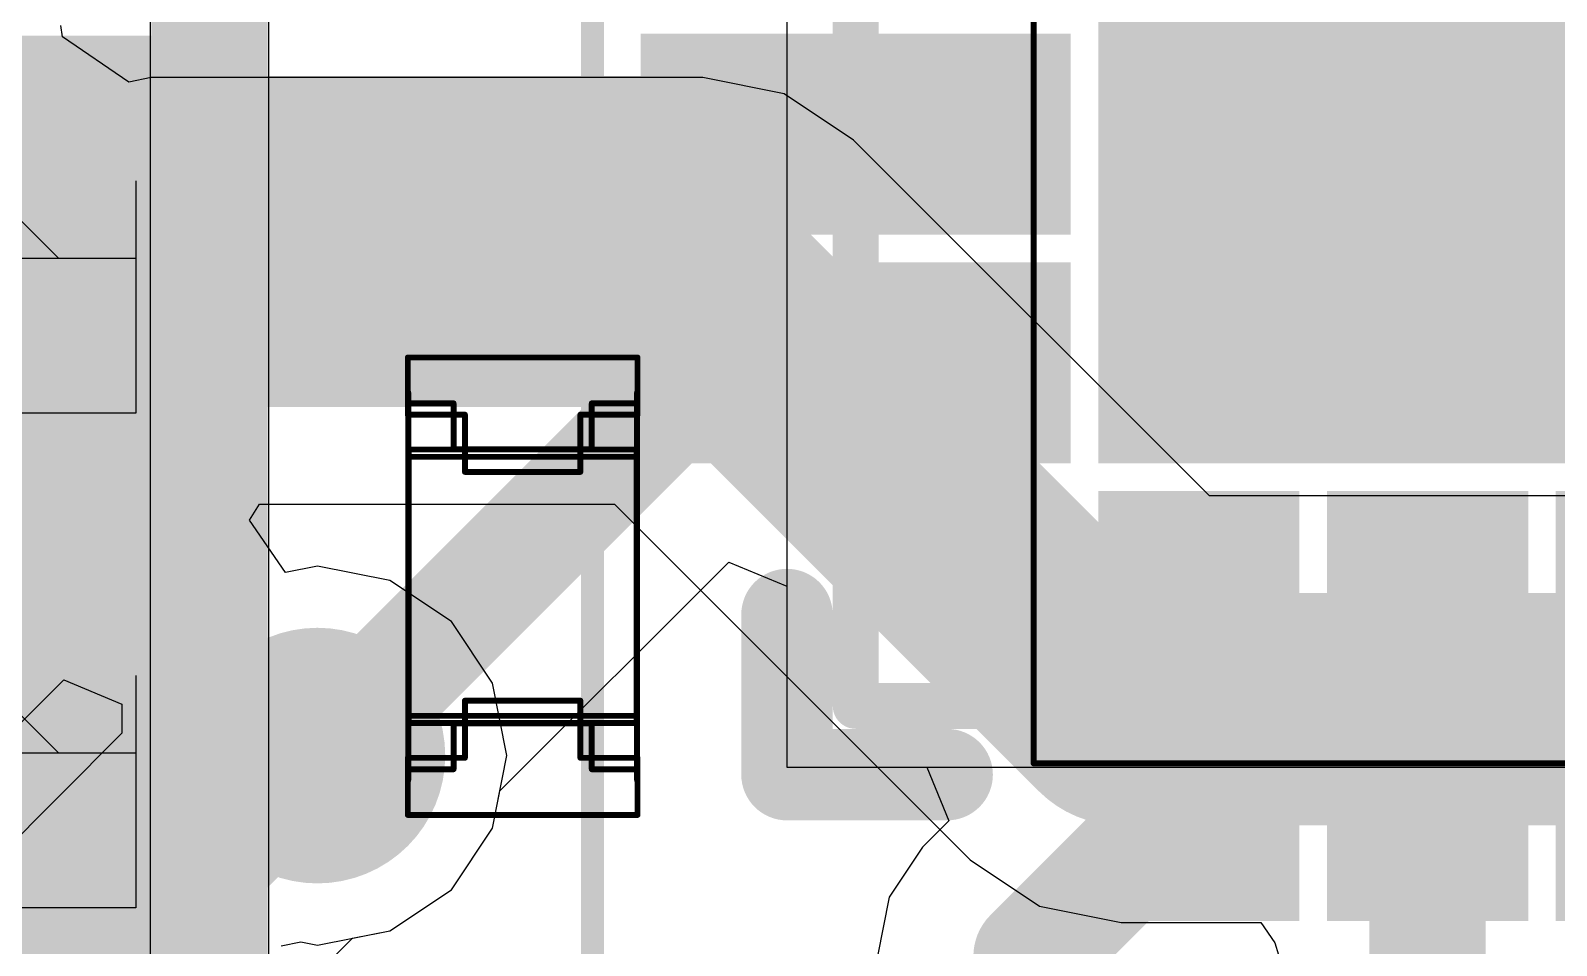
# Model space of a CAD drawing. Header units: millimetres. Extents: x 1.5 to 19.4, y 0 to 11.5.
# Drawn here: x 7.65 to 7.7813, y 8.2186 to 8.2974 of the extents above; entities that cross this region are included whole.
import ezdxf

# ---------------------------------------------------------------- set-up
doc = ezdxf.new("R2010")
doc.units = ezdxf.units.MM
doc.header["$MEASUREMENT"] = 0
for name, color, linetype in [('BottomLayer', 5, 'Continuous'), ('DrillDrawing', 1, 'Continuous'), ('InternalPlane1', 76, 'Continuous'), ('InternalPlane2', 16, 'Continuous'), ('Mechanical1', 6, 'Continuous'), ('Mechanical13', 56, 'Continuous'), ('Mechanical15', 56, 'Continuous'), ('Mechanical5', 56, 'Continuous'), ('MultiLayer', 9, 'Continuous'), ('TopLayer', 1, 'Continuous'), ('TopOverlay', 2, 'Continuous'), ('TopPaste', 8, 'Continuous'), ('TopSolder', 216, 'Continuous'), ('ViaHoleLayer', 16, 'Continuous')]:
    doc.layers.add(name, color=color, linetype=linetype)

# ---------------------------------------------------------------- blocks, each defined once
blk = doc.blocks.new('0402_13')
at = {"layer": 'Mechanical1'}
for p, q in [((-0.03457, -0.01), (-0.03457, 0.00999)), ((-0.03457, 0.00999), (-0.02457, 0.00999)), ((-0.02457, 0.00999), (-0.02124, 0.00666)), ((-0.01124, 0.00999), (-0.01457, 0.00666)), ((-0.00458, 0.00999), (-0.01124, 0.00999)), ((-0.00124, 0.00666), (-0.00458, 0.00999)), ((0.01542, 0.00999), (0.00542, 0)), ((0.01542, -0.01), (0.01542, 0.00999)), ((-0.02124, 0.00666), (-0.02124, 0)), ((-0.00124, 0.00333), (-0.00124, 0.00666)), ((-0.01457, -0.01), (-0.00124, 0.00333)), ((-0.02124, 0), (-0.02457, -0.00334)), ((0.00542, 0), (0.01875, 0)), ((-0.02457, -0.00334), (-0.03457, -0.00334)), ((-0.0279, -0.00334), (-0.02124, -0.01)), ((-0.00124, -0.01), (-0.01457, -0.01))]:
    blk.add_line(p, q, dxfattribs=at)
at = {"layer": 'Mechanical13', "const_width": 0.00394}
for points in [[(-0.02165, 0.01181), (-0.02165, -0.01181)], [(0.02165, 0.01181), (-0.02165, 0.01181)], [(0.02165, 0.01181), (0.02165, -0.01181)], [(0.02165, -0.01181), (-0.02165, -0.01181)]]:
    blk.add_lwpolyline(points, dxfattribs=at)
at = {"layer": 'Mechanical13', "const_width": 0.00197}
for points in [[(-0.02264, 0.01181, 1), (-0.02067, 0.01181, 1)], [(-0.02264, 0.01181, 1), (-0.02067, 0.01181, 1)], [(0.02067, 0.01181, 1), (0.02264, 0.01181, 1)], [(0.02067, 0.01181, 1), (0.02264, 0.01181, 1)], [(-0.02264, -0.01181, 1), (-0.02067, -0.01181, 1)], [(-0.02264, -0.01181, 1), (-0.02067, -0.01181, 1)], [(0.02067, -0.01181, 1), (0.02264, -0.01181, 1)], [(0.02067, -0.01181, 1), (0.02264, -0.01181, 1)]]:
    blk.add_lwpolyline(points, format="xyb", close=True, dxfattribs=at)
at = {"layer": 'Mechanical15'}
for points, const_width in [([(-0.03543, 0.01575), (-0.03543, -0.01575)], 0.00394), ([(0.03543, 0.01575), (-0.03543, 0.01575)], 0.00394), ([(0.03543, 0.01575), (0.03543, -0.01575)], 0.00394), ([(0, 0.01378), (0, -0.01378)], 0.00197), ([(0.01378, 0), (-0.01378, 0)], 0.00197), ([(0.03543, -0.01575), (-0.03543, -0.01575)], 0.00394)]:
    blk.add_lwpolyline(points, dxfattribs=dict(at, const_width=const_width))
for points, const_width in [([(-0.03642, 0.01575, 1), (-0.03445, 0.01575, 1)], 0.00197), ([(-0.03642, 0.01575, 1), (-0.03445, 0.01575, 1)], 0.00197), ([(0.03445, 0.01575, 1), (0.03642, 0.01575, 1)], 0.00197), ([(0.03445, 0.01575, 1), (0.03642, 0.01575, 1)], 0.00197), ([(-0.00049, 0.01378, 1), (0.00049, 0.01378, 1)], 0.000984), ([(0.00984, 0, 1), (-0.00984, 0, 1)], 0.00197), ([(-0.01427, 0, 1), (-0.01329, 0, 1)], 0.000984), ([(-0.01033, 0, 1), (-0.00935, 0, 1)], 0.000984), ([(0.00935, 0, 1), (0.01033, 0, 1)], 0.000984), ([(0.01329, 0, 1), (0.01427, 0, 1)], 0.000984), ([(-0.00049, -0.01378, 1), (0.00049, -0.01378, 1)], 0.000984), ([(-0.03642, -0.01575, 1), (-0.03445, -0.01575, 1)], 0.00197), ([(-0.03642, -0.01575, 1), (-0.03445, -0.01575, 1)], 0.00197), ([(0.03445, -0.01575, 1), (0.03642, -0.01575, 1)], 0.00197), ([(0.03445, -0.01575, 1), (0.03642, -0.01575, 1)], 0.00197)]:
    blk.add_lwpolyline(points, format="xyb", close=True, dxfattribs=dict(at, const_width=const_width))
at = {"layer": 'TopLayer'}
for points in [[(-0.00787, -0.01181), (-0.00787, 0.01181), (-0.0315, -0.01181), (-0.0315, 0.01181)], [(0.0315, -0.01181), (0.0315, 0.01181), (0.00787, -0.01181), (0.00787, 0.01181)]]:
    blk.add_solid(points, dxfattribs=at)
at = {"layer": 'TopOverlay', "const_width": 0.005}
for points in [[(-0.04, 0.02), (-0.04, -0.02)], [(-0.01, 0.02), (-0.04, 0.02)], [(0.04, 0.02), (0.01, 0.02)], [(0.04, 0.02), (0.04, -0.02)], [(-0.01, -0.02), (-0.04, -0.02)], [(0.04, -0.02), (0.01, -0.02)]]:
    blk.add_lwpolyline(points, dxfattribs=at)
at = {"layer": 'TopOverlay', "const_width": 0.0025}
for points in [[(-0.04125, 0.02, 1), (-0.03875, 0.02, 1)], [(-0.04125, 0.02, 1), (-0.03875, 0.02, 1)], [(-0.01125, 0.02, 1), (-0.00875, 0.02, 1)], [(0.00875, 0.02, 1), (0.01125, 0.02, 1)], [(0.03875, 0.02, 1), (0.04125, 0.02, 1)], [(0.03875, 0.02, 1), (0.04125, 0.02, 1)], [(-0.04125, -0.02, 1), (-0.03875, -0.02, 1)], [(-0.04125, -0.02, 1), (-0.03875, -0.02, 1)], [(-0.01125, -0.02, 1), (-0.00875, -0.02, 1)], [(0.00875, -0.02, 1), (0.01125, -0.02, 1)], [(0.03875, -0.02, 1), (0.04125, -0.02, 1)], [(0.03875, -0.02, 1), (0.04125, -0.02, 1)]]:
    blk.add_lwpolyline(points, format="xyb", close=True, dxfattribs=at)
at = {"layer": 'TopPaste'}
for points in [[(-0.00787, -0.01181), (-0.00787, 0.01181), (-0.0315, -0.01181), (-0.0315, 0.01181)], [(0.0315, -0.01181), (0.0315, 0.01181), (0.00787, -0.01181), (0.00787, 0.01181)]]:
    blk.add_solid(points, dxfattribs=at)
at = {"layer": 'TopSolder'}
for points in [[(-0.00512, -0.01457), (-0.00512, 0.01457), (-0.03425, -0.01457), (-0.03425, 0.01457)], [(0.03425, -0.01457), (0.03425, 0.01457), (0.00512, -0.01457), (0.00512, 0.01457)]]:
    blk.add_solid(points, dxfattribs=at)
blk = doc.blocks.new('WFQFN_24_FAN8841MPX_20')
at = {"layer": 'Mechanical13', "const_width": 0.00394}
for points in [[(-0.07874, -0.07874), (-0.07874, 0.07874)], [(-0.07874, -0.07874), (0.07874, -0.07874)]]:
    blk.add_lwpolyline(points, dxfattribs=at)
at = {"layer": 'Mechanical13', "const_width": 0.00197}
blk.add_lwpolyline([(-0.07972, -0.07874, 1), (-0.07776, -0.07874, 1)], format="xyb", close=True, dxfattribs=at)
blk.add_lwpolyline([(-0.07972, -0.07874, 1), (-0.07776, -0.07874, 1)], format="xyb", close=True, dxfattribs=at)
at = {"layer": 'Mechanical15', "const_width": 0.00197}
blk.add_lwpolyline([(-0.10138, -0.10138), (-0.10138, 0.10138)], dxfattribs=at)
at = {"layer": 'TopLayer'}
for points in [[(-0.05512, -0.05512), (0.05512, -0.05512), (-0.05512, 0.05512), (0.05512, 0.05512)], [(-0.06299, -0.03543), (-0.06299, -0.02362), (-0.09449, -0.03543), (-0.09449, -0.02362)], [(-0.06299, -0.05512), (-0.06299, -0.04331), (-0.09449, -0.05512), (-0.09449, -0.04331)], [(-0.05512, -0.09449), (-0.04331, -0.09449), (-0.05512, -0.06299), (-0.04331, -0.06299)], [(-0.03543, -0.09449), (-0.02362, -0.09449), (-0.03543, -0.06299), (-0.02362, -0.06299)]]:
    blk.add_solid(points, dxfattribs=at)
at = {"layer": 'TopOverlay', "const_width": 0.00787}
for points in [[(-0.08465, -0.08465), (-0.08465, -0.07087)], [(-0.08465, -0.08465), (-0.07087, -0.08465)]]:
    blk.add_lwpolyline(points, dxfattribs=at)
at = {"layer": 'TopOverlay', "const_width": 0.00394}
for points in [[(-0.08661, -0.07087, 1), (-0.08268, -0.07087, 1)], [(-0.08661, -0.08465, 1), (-0.08268, -0.08465, 1)], [(-0.08661, -0.08465, 1), (-0.08268, -0.08465, 1)], [(-0.07283, -0.08465, 1), (-0.0689, -0.08465, 1)]]:
    blk.add_lwpolyline(points, format="xyb", close=True, dxfattribs=at)
at = {"layer": 'TopPaste'}
for points in [[(-0.05512, -0.05512), (0.05512, -0.05512), (-0.05512, 0.05512), (0.05512, 0.05512)], [(-0.06299, -0.03543), (-0.06299, -0.02362), (-0.09449, -0.03543), (-0.09449, -0.02362)], [(-0.06299, -0.05512), (-0.06299, -0.04331), (-0.09449, -0.05512), (-0.09449, -0.04331)], [(-0.05512, -0.09449), (-0.04331, -0.09449), (-0.05512, -0.06299), (-0.04331, -0.06299)], [(-0.03543, -0.09449), (-0.02362, -0.09449), (-0.03543, -0.06299), (-0.02362, -0.06299)]]:
    blk.add_solid(points, dxfattribs=at)
at = {"layer": 'TopSolder'}
for points in [[(-0.05787, -0.05787), (0.05787, -0.05787), (-0.05787, 0.05787), (0.05787, 0.05787)], [(-0.06024, -0.03819), (-0.06024, -0.02087), (-0.09724, -0.03819), (-0.09724, -0.02087)], [(-0.06024, -0.05787), (-0.06024, -0.04055), (-0.09724, -0.05787), (-0.09724, -0.04055)], [(-0.05787, -0.09724), (-0.04055, -0.09724), (-0.05787, -0.06024), (-0.04055, -0.06024)], [(-0.03819, -0.09724), (-0.02087, -0.09724), (-0.03819, -0.06024), (-0.02087, -0.06024)], [(-0.0185, -0.09724), (-0.00118, -0.09724), (-0.0185, -0.06024), (-0.00118, -0.06024)]]:
    blk.add_solid(points, dxfattribs=at)
blk = doc.blocks.new('0402_34')
at = {"layer": 'Mechanical1'}
for p, q in [((-0.03457, -0.01), (-0.03457, 0.00999)), ((-0.03457, 0.00999), (-0.02457, 0.00999)), ((-0.02457, 0.00999), (-0.02124, 0.00666)), ((-0.01124, 0.00999), (-0.01457, 0.00666)), ((-0.00458, 0.00999), (-0.01124, 0.00999)), ((-0.00124, 0.00666), (-0.00458, 0.00999)), ((0.00542, 0.00666), (0.00875, 0.00999)), ((0.00875, 0.00999), (0.01542, 0.00999)), ((0.01542, 0.00999), (0.01875, 0.00666)), ((-0.02124, 0.00666), (-0.02124, 0)), ((-0.00124, 0.00333), (-0.00124, 0.00666)), ((0.01875, 0.00666), (0.01875, 0.00333)), ((-0.01457, -0.01), (-0.00124, 0.00333)), ((0.01875, 0.00333), (0.01542, 0)), ((-0.02124, 0), (-0.02457, -0.00334)), ((0.01542, 0), (0.01208, 0)), ((0.01208, 0), (0.01542, 0)), ((0.01542, 0), (0.01875, -0.00334)), ((-0.02457, -0.00334), (-0.03457, -0.00334)), ((-0.0279, -0.00334), (-0.02124, -0.01)), ((0.01875, -0.00334), (0.01875, -0.00667)), ((0.00875, -0.01), (0.00542, -0.00667)), ((0.01875, -0.00667), (0.01542, -0.01)), ((-0.00124, -0.01), (-0.01457, -0.01)), ((0.01542, -0.01), (0.00875, -0.01))]:
    blk.add_line(p, q, dxfattribs=at)
at = {"layer": 'Mechanical13', "const_width": 0.00394}
for points in [[(0.02165, 0.01181), (-0.02165, 0.01181)], [(-0.02165, 0.01181), (-0.02165, -0.01181)], [(0.02165, 0.01181), (0.02165, -0.01181)], [(0.02165, -0.01181), (-0.02165, -0.01181)]]:
    blk.add_lwpolyline(points, dxfattribs=at)
at = {"layer": 'Mechanical13', "const_width": 0.00197}
for points in [[(-0.02264, 0.01181, 1), (-0.02067, 0.01181, 1)], [(-0.02264, 0.01181, 1), (-0.02067, 0.01181, 1)], [(0.02067, 0.01181, 1), (0.02264, 0.01181, 1)], [(0.02067, 0.01181, 1), (0.02264, 0.01181, 1)], [(-0.02264, -0.01181, 1), (-0.02067, -0.01181, 1)], [(-0.02264, -0.01181, 1), (-0.02067, -0.01181, 1)], [(0.02067, -0.01181, 1), (0.02264, -0.01181, 1)], [(0.02067, -0.01181, 1), (0.02264, -0.01181, 1)]]:
    blk.add_lwpolyline(points, format="xyb", close=True, dxfattribs=at)
at = {"layer": 'Mechanical15'}
for points, const_width in [([(0.03543, 0.01575), (-0.03543, 0.01575)], 0.00394), ([(-0.03543, 0.01575), (-0.03543, -0.01575)], 0.00394), ([(0.03543, 0.01575), (0.03543, -0.01575)], 0.00394), ([(0, 0.01378), (0, -0.01378)], 0.00197), ([(0.01378, 0), (-0.01378, 0)], 0.00197), ([(0.03543, -0.01575), (-0.03543, -0.01575)], 0.00394)]:
    blk.add_lwpolyline(points, dxfattribs=dict(at, const_width=const_width))
for points, const_width in [([(-0.03642, 0.01575, 1), (-0.03445, 0.01575, 1)], 0.00197), ([(-0.03642, 0.01575, 1), (-0.03445, 0.01575, 1)], 0.00197), ([(0.03445, 0.01575, 1), (0.03642, 0.01575, 1)], 0.00197), ([(0.03445, 0.01575, 1), (0.03642, 0.01575, 1)], 0.00197), ([(-0.00049, 0.01378, 1), (0.00049, 0.01378, 1)], 0.000984), ([(0.00984, 0, 1), (-0.00984, 0, 1)], 0.00197), ([(-0.01427, 0, 1), (-0.01329, 0, 1)], 0.000984), ([(-0.01033, 0, 1), (-0.00935, 0, 1)], 0.000984), ([(0.00935, 0, 1), (0.01033, 0, 1)], 0.000984), ([(0.01329, 0, 1), (0.01427, 0, 1)], 0.000984), ([(-0.00049, -0.01378, 1), (0.00049, -0.01378, 1)], 0.000984), ([(-0.03642, -0.01575, 1), (-0.03445, -0.01575, 1)], 0.00197), ([(-0.03642, -0.01575, 1), (-0.03445, -0.01575, 1)], 0.00197), ([(0.03445, -0.01575, 1), (0.03642, -0.01575, 1)], 0.00197), ([(0.03445, -0.01575, 1), (0.03642, -0.01575, 1)], 0.00197)]:
    blk.add_lwpolyline(points, format="xyb", close=True, dxfattribs=dict(at, const_width=const_width))
at = {"layer": 'TopLayer'}
for points in [[(-0.00787, -0.01181), (-0.00787, 0.01181), (-0.0315, -0.01181), (-0.0315, 0.01181)], [(0.0315, -0.01181), (0.0315, 0.01181), (0.00787, -0.01181), (0.00787, 0.01181)]]:
    blk.add_solid(points, dxfattribs=at)
at = {"layer": 'TopOverlay', "const_width": 0.005}
for points in [[(-0.01, 0.02), (-0.04, 0.02)], [(-0.04, 0.02), (-0.04, -0.02)], [(0.04, 0.02), (0.01, 0.02)], [(0.04, 0.02), (0.04, -0.02)], [(-0.01, -0.02), (-0.04, -0.02)], [(0.04, -0.02), (0.01, -0.02)]]:
    blk.add_lwpolyline(points, dxfattribs=at)
at = {"layer": 'TopOverlay', "const_width": 0.0025}
for points in [[(-0.04125, 0.02, 1), (-0.03875, 0.02, 1)], [(-0.04125, 0.02, 1), (-0.03875, 0.02, 1)], [(-0.01125, 0.02, 1), (-0.00875, 0.02, 1)], [(0.00875, 0.02, 1), (0.01125, 0.02, 1)], [(0.03875, 0.02, 1), (0.04125, 0.02, 1)], [(0.03875, 0.02, 1), (0.04125, 0.02, 1)], [(-0.04125, -0.02, 1), (-0.03875, -0.02, 1)], [(-0.04125, -0.02, 1), (-0.03875, -0.02, 1)], [(-0.01125, -0.02, 1), (-0.00875, -0.02, 1)], [(0.00875, -0.02, 1), (0.01125, -0.02, 1)], [(0.03875, -0.02, 1), (0.04125, -0.02, 1)], [(0.03875, -0.02, 1), (0.04125, -0.02, 1)]]:
    blk.add_lwpolyline(points, format="xyb", close=True, dxfattribs=at)
at = {"layer": 'TopPaste'}
for points in [[(-0.00787, -0.01181), (-0.00787, 0.01181), (-0.0315, -0.01181), (-0.0315, 0.01181)], [(0.0315, -0.01181), (0.0315, 0.01181), (0.00787, -0.01181), (0.00787, 0.01181)]]:
    blk.add_solid(points, dxfattribs=at)
at = {"layer": 'TopSolder'}
for points in [[(-0.00512, -0.01457), (-0.00512, 0.01457), (-0.03425, -0.01457), (-0.03425, 0.01457)], [(0.03425, -0.01457), (0.03425, 0.01457), (0.00512, -0.01457), (0.00512, 0.01457)]]:
    blk.add_solid(points, dxfattribs=at)

msp = doc.modelspace()

# ---------------------------------------------------------------- linework, layer by layer
at = {"layer": 'BottomLayer'}
for p, q in [((7.65279, 8.29685), (7.65262, 8.29782)), ((7.65849, 8.29295), (7.65279, 8.29685)), ((7.66042, 8.29333), (7.65849, 8.29295)), ((7.70786, 8.29333), (7.66042, 8.29333)), ((7.71488, 8.29193), (7.70786, 8.29333)), ((7.72084, 8.28795), (7.71488, 8.29193)), ((7.75146, 8.25733), (7.72084, 8.28795)), ((7.97117, 8.25733), (7.75146, 8.25733)), ((7.66887, 8.25523), (7.66974, 8.25662)), ((7.66974, 8.25662), (7.70026, 8.25662)), ((7.70026, 8.25662), (7.73088, 8.226)), ((7.67197, 8.25075), (7.66887, 8.25523)), ((7.67471, 8.25129), (7.67197, 8.25075)), ((7.68095, 8.25005), (7.67471, 8.25129)), ((7.68624, 8.24651), (7.68095, 8.25005)), ((7.68978, 8.24122), (7.68624, 8.24651)), ((7.63028, 8.21889), (7.65289, 8.2415)), ((7.65289, 8.2415), (7.65789, 8.23942)), ((7.69102, 8.23498), (7.68978, 8.24122)), ((7.65789, 8.23942), (7.65789, 8.2369)), ((7.65789, 8.2369), (7.62038, 8.19939)), ((7.68978, 8.22873), (7.69102, 8.23498)), ((7.68624, 8.22344), (7.68978, 8.22873)), ((7.73088, 8.226), (7.73684, 8.22202)), ((7.68095, 8.2199), (7.68624, 8.22344)), ((7.73684, 8.22202), (7.74386, 8.22062)), ((7.74386, 8.22062), (7.75588, 8.22062)), ((7.75588, 8.22062), (7.75708, 8.21887)), ((7.64587, 8.18739), (7.67774, 8.21927)), ((7.67774, 8.21927), (7.68095, 8.2199)), ((7.75708, 8.21887), (7.7581, 8.21562))]:
    msp.add_line(p, q, dxfattribs=at)
for points, const_width in [([(7.61731, 8.23187), (7.66042, 8.27498)], 0.02), ([(7.66042, 8.27498), (7.70786, 8.27498)], 0.02), ([(7.70786, 8.27498), (7.74386, 8.23898)], 0.02), ([(7.74386, 8.23898), (7.97877, 8.23898)], 0.02), ([(7.62442, 8.18469), (7.67471, 8.23498)], 0.01)]:
    msp.add_lwpolyline(points, dxfattribs=dict(at, const_width=const_width))
for points, const_width in [([(7.65542, 8.27498, 1), (7.66542, 8.27498, 1)], 0.01), ([(7.65542, 8.27498, 1), (7.66542, 8.27498, 1)], 0.01), ([(7.70286, 8.27498, 1), (7.71286, 8.27498, 1)], 0.01), ([(7.70286, 8.27498, 1), (7.71286, 8.27498, 1)], 0.01), ([(7.73886, 8.23898, 1), (7.74886, 8.23898, 1)], 0.01), ([(7.73886, 8.23898, 1), (7.74886, 8.23898, 1)], 0.01), ([(7.67071, 8.23498, 1), (7.67871, 8.23498, 1)], 0.008), ([(7.67221, 8.23498, 1), (7.67721, 8.23498, 1)], 0.005)]:
    msp.add_lwpolyline(points, format="xyb", close=True, dxfattribs=dict(at, const_width=const_width))
at = {"layer": 'DrillDrawing', "const_width": 0.002}
for points in [[(7.75539, 8.28362), (7.76039, 8.28862)], [(7.76039, 8.28862), (7.76539, 8.28362)], [(7.75039, 8.28362), (7.75539, 8.27862)], [(7.75039, 8.28362), (7.75539, 8.28362)], [(7.76539, 8.28362), (7.77039, 8.28362)], [(7.76539, 8.27862), (7.77039, 8.28362)], [(7.75039, 8.27362), (7.75539, 8.27862)], [(7.76539, 8.27862), (7.77039, 8.27362)], [(7.75039, 8.27362), (7.75539, 8.27362)], [(7.75539, 8.27362), (7.76039, 8.26862)], [(7.76039, 8.26862), (7.76539, 8.27362)], [(7.76539, 8.27362), (7.77039, 8.27362)]]:
    msp.add_lwpolyline(points, dxfattribs=at)
at = {"layer": 'DrillDrawing'}
for points, const_width in [([(7.75989, 8.28862, 1), (7.76089, 8.28862, 1)], 0.001), ([(7.75989, 8.28862, 1), (7.76089, 8.28862, 1)], 0.001), ([(7.74989, 8.28362, 1), (7.75089, 8.28362, 1)], 0.001), ([(7.74989, 8.28362, 1), (7.75089, 8.28362, 1)], 0.001), ([(7.75489, 8.28362, 1), (7.75589, 8.28362, 1)], 0.001), ([(7.75489, 8.28362, 1), (7.75589, 8.28362, 1)], 0.001), ([(7.76489, 8.28362, 1), (7.76589, 8.28362, 1)], 0.001), ([(7.76489, 8.28362, 1), (7.76589, 8.28362, 1)], 0.001), ([(7.76989, 8.28362, 1), (7.77089, 8.28362, 1)], 0.001), ([(7.76989, 8.28362, 1), (7.77089, 8.28362, 1)], 0.001), ([(7.75489, 8.27862, 1), (7.75589, 8.27862, 1)], 0.001), ([(7.75489, 8.27862, 1), (7.75589, 8.27862, 1)], 0.001), ([(7.76489, 8.27862, 1), (7.76589, 8.27862, 1)], 0.001), ([(7.76489, 8.27862, 1), (7.76589, 8.27862, 1)], 0.001), ([(7.74989, 8.27362, 1), (7.75089, 8.27362, 1)], 0.001), ([(7.74989, 8.27362, 1), (7.75089, 8.27362, 1)], 0.001), ([(7.75489, 8.27362, 1), (7.75589, 8.27362, 1)], 0.001), ([(7.75489, 8.27362, 1), (7.75589, 8.27362, 1)], 0.001), ([(7.76489, 8.27362, 1), (7.76589, 8.27362, 1)], 0.001), ([(7.76489, 8.27362, 1), (7.76589, 8.27362, 1)], 0.001), ([(7.76989, 8.27362, 1), (7.77089, 8.27362, 1)], 0.001), ([(7.76989, 8.27362, 1), (7.77089, 8.27362, 1)], 0.001), ([(7.75989, 8.26862, 1), (7.76089, 8.26862, 1)], 0.001), ([(7.75989, 8.26862, 1), (7.76089, 8.26862, 1)], 0.001), ([(7.68471, 8.23498, 1), (7.66471, 8.23498, 1)], 0.002), ([(7.66421, 8.23498, 1), (7.66521, 8.23498, 1)], 0.001), ([(7.68421, 8.23498, 1), (7.68521, 8.23498, 1)], 0.001)]:
    msp.add_lwpolyline(points, format="xyb", close=True, dxfattribs=dict(at, const_width=const_width))
at = {"layer": 'InternalPlane1', "const_width": 0.011}
msp.add_lwpolyline([(7.66921, 8.23498, 1), (7.68021, 8.23498, 1)], format="xyb", close=True, dxfattribs=at)
at = {"layer": 'InternalPlane2'}
for p, q in [((7.67052, 7.96035), (7.67052, 8.57163)), ((7.66032, 8.56951), (7.66032, 7.96246))]:
    msp.add_line(p, q, dxfattribs=at)
at = {"layer": 'InternalPlane2', "const_width": 0.01}
msp.add_lwpolyline([(7.66542, 7.96035), (7.66542, 8.57163)], dxfattribs=at)
at = {"layer": 'InternalPlane2', "const_width": 0.011}
msp.add_lwpolyline([(7.66921, 8.23498, 1), (7.68021, 8.23498, 1)], format="xyb", close=True, dxfattribs=at)
at = {"layer": 'Mechanical5', "const_width": 0.0005}
for points in [[(7.73634, 8.23431), (7.73634, 8.36817)], [(7.68249, 8.26924), (7.70225, 8.26924)], [(7.68249, 8.26624), (7.68249, 8.26924)], [(7.70225, 8.26624), (7.70225, 8.26924)], [(7.68249, 8.26432), (7.68249, 8.26624)], [(7.68253, 8.23286), (7.68253, 8.26624)], [(7.70221, 8.23286), (7.70221, 8.26624)], [(7.70225, 8.26432), (7.70225, 8.26624)], [(7.68249, 8.2653), (7.68643, 8.2653)], [(7.68643, 8.26136), (7.68643, 8.2653)], [(7.69831, 8.2653), (7.70225, 8.2653)], [(7.69831, 8.26136), (7.69831, 8.2653)], [(7.68249, 8.26432), (7.68741, 8.26432)], [(7.68741, 8.25939), (7.68741, 8.26432)], [(7.69733, 8.26432), (7.70225, 8.26432)], [(7.69733, 8.25939), (7.69733, 8.26432)], [(7.68257, 8.26132), (7.70217, 8.26132)], [(7.68257, 8.23778), (7.68257, 8.26132)], [(7.68643, 8.26136), (7.69831, 8.26136)], [(7.70217, 8.23778), (7.70217, 8.26132)], [(7.68257, 8.2607), (7.70217, 8.2607)], [(7.68741, 8.25939), (7.69733, 8.25939)], [(7.68741, 8.23971), (7.69733, 8.23971)], [(7.68741, 8.23479), (7.68741, 8.23971)], [(7.69733, 8.23479), (7.69733, 8.23971)], [(7.68257, 8.2384), (7.70217, 8.2384)], [(7.68257, 8.23778), (7.70217, 8.23778)], [(7.68643, 8.23774), (7.69831, 8.23774)], [(7.68643, 8.2338), (7.68643, 8.23774)], [(7.69831, 8.2338), (7.69831, 8.23774)], [(7.68249, 8.23479), (7.68741, 8.23479)], [(7.68249, 8.23286), (7.68249, 8.23479)], [(7.69733, 8.23479), (7.70225, 8.23479)], [(7.70225, 8.23286), (7.70225, 8.23479)], [(7.68249, 8.2338), (7.68643, 8.2338)], [(7.69831, 8.2338), (7.70225, 8.2338)], [(7.73634, 8.23431), (7.84264, 8.23431)], [(7.68249, 8.22987), (7.68249, 8.23286)], [(7.70225, 8.22987), (7.70225, 8.23286)], [(7.68249, 8.22987), (7.70225, 8.22987)]]:
    msp.add_lwpolyline(points, dxfattribs=at)
at = {"layer": 'Mechanical5', "const_width": 0.00025}
for points in [[(7.68236, 8.26924, 1), (7.68261, 8.26924, 1)], [(7.68236, 8.26924, 1), (7.68261, 8.26924, 1)], [(7.70213, 8.26924, 1), (7.70238, 8.26924, 1)], [(7.70213, 8.26924, 1), (7.70238, 8.26924, 1)], [(7.68236, 8.26624, 1), (7.68261, 8.26624, 1)], [(7.68236, 8.26624, 1), (7.68261, 8.26624, 1)], [(7.6824, 8.26624, 1), (7.68265, 8.26624, 1)], [(7.70209, 8.26624, 1), (7.70234, 8.26624, 1)], [(7.70213, 8.26624, 1), (7.70238, 8.26624, 1)], [(7.70213, 8.26624, 1), (7.70238, 8.26624, 1)], [(7.68236, 8.2653, 1), (7.68261, 8.2653, 1)], [(7.6863, 8.2653, 1), (7.68655, 8.2653, 1)], [(7.6863, 8.2653, 1), (7.68655, 8.2653, 1)], [(7.69819, 8.2653, 1), (7.69844, 8.2653, 1)], [(7.69819, 8.2653, 1), (7.69844, 8.2653, 1)], [(7.70213, 8.2653, 1), (7.70238, 8.2653, 1)], [(7.68236, 8.26432, 1), (7.68261, 8.26432, 1)], [(7.68236, 8.26432, 1), (7.68261, 8.26432, 1)], [(7.68728, 8.26432, 1), (7.68753, 8.26432, 1)], [(7.68728, 8.26432, 1), (7.68753, 8.26432, 1)], [(7.69721, 8.26432, 1), (7.69746, 8.26432, 1)], [(7.69721, 8.26432, 1), (7.69746, 8.26432, 1)], [(7.70213, 8.26432, 1), (7.70238, 8.26432, 1)], [(7.70213, 8.26432, 1), (7.70238, 8.26432, 1)], [(7.68244, 8.26132, 1), (7.68269, 8.26132, 1)], [(7.68244, 8.26132, 1), (7.68269, 8.26132, 1)], [(7.6863, 8.26136, 1), (7.68655, 8.26136, 1)], [(7.6863, 8.26136, 1), (7.68655, 8.26136, 1)], [(7.69819, 8.26136, 1), (7.69844, 8.26136, 1)], [(7.69819, 8.26136, 1), (7.69844, 8.26136, 1)], [(7.70205, 8.26132, 1), (7.7023, 8.26132, 1)], [(7.70205, 8.26132, 1), (7.7023, 8.26132, 1)], [(7.68244, 8.2607, 1), (7.68269, 8.2607, 1)], [(7.70205, 8.2607, 1), (7.7023, 8.2607, 1)], [(7.68728, 8.25939, 1), (7.68753, 8.25939, 1)], [(7.68728, 8.25939, 1), (7.68753, 8.25939, 1)], [(7.69721, 8.25939, 1), (7.69746, 8.25939, 1)], [(7.69721, 8.25939, 1), (7.69746, 8.25939, 1)], [(7.68728, 8.23971, 1), (7.68753, 8.23971, 1)], [(7.68728, 8.23971, 1), (7.68753, 8.23971, 1)], [(7.69721, 8.23971, 1), (7.69746, 8.23971, 1)], [(7.69721, 8.23971, 1), (7.69746, 8.23971, 1)], [(7.68244, 8.2384, 1), (7.68269, 8.2384, 1)], [(7.68244, 8.23778, 1), (7.68269, 8.23778, 1)], [(7.68244, 8.23778, 1), (7.68269, 8.23778, 1)], [(7.6863, 8.23774, 1), (7.68655, 8.23774, 1)], [(7.6863, 8.23774, 1), (7.68655, 8.23774, 1)], [(7.69819, 8.23774, 1), (7.69844, 8.23774, 1)], [(7.69819, 8.23774, 1), (7.69844, 8.23774, 1)], [(7.70205, 8.2384, 1), (7.7023, 8.2384, 1)], [(7.70205, 8.23778, 1), (7.7023, 8.23778, 1)], [(7.70205, 8.23778, 1), (7.7023, 8.23778, 1)], [(7.68236, 8.23479, 1), (7.68261, 8.23479, 1)], [(7.68236, 8.23479, 1), (7.68261, 8.23479, 1)], [(7.68728, 8.23479, 1), (7.68753, 8.23479, 1)], [(7.68728, 8.23479, 1), (7.68753, 8.23479, 1)], [(7.69721, 8.23479, 1), (7.69746, 8.23479, 1)], [(7.69721, 8.23479, 1), (7.69746, 8.23479, 1)], [(7.70213, 8.23479, 1), (7.70238, 8.23479, 1)], [(7.70213, 8.23479, 1), (7.70238, 8.23479, 1)], [(7.68236, 8.2338, 1), (7.68261, 8.2338, 1)], [(7.6863, 8.2338, 1), (7.68655, 8.2338, 1)], [(7.6863, 8.2338, 1), (7.68655, 8.2338, 1)], [(7.69819, 8.2338, 1), (7.69844, 8.2338, 1)], [(7.69819, 8.2338, 1), (7.69844, 8.2338, 1)], [(7.70213, 8.2338, 1), (7.70238, 8.2338, 1)], [(7.73621, 8.23431, 1), (7.73646, 8.23431, 1)], [(7.73621, 8.23431, 1), (7.73646, 8.23431, 1)], [(7.68236, 8.23286, 1), (7.68261, 8.23286, 1)], [(7.68236, 8.23286, 1), (7.68261, 8.23286, 1)], [(7.6824, 8.23286, 1), (7.68265, 8.23286, 1)], [(7.70209, 8.23286, 1), (7.70234, 8.23286, 1)], [(7.70213, 8.23286, 1), (7.70238, 8.23286, 1)], [(7.70213, 8.23286, 1), (7.70238, 8.23286, 1)], [(7.68236, 8.22987, 1), (7.68261, 8.22987, 1)], [(7.68236, 8.22987, 1), (7.68261, 8.22987, 1)], [(7.70213, 8.22987, 1), (7.70238, 8.22987, 1)], [(7.70213, 8.22987, 1), (7.70238, 8.22987, 1)]]:
    msp.add_lwpolyline(points, format="xyb", close=True, dxfattribs=at)
at = {"layer": 'MultiLayer', "const_width": 0.008}
msp.add_lwpolyline([(7.67071, 8.23498, 1), (7.67871, 8.23498, 1)], format="xyb", close=True, dxfattribs=at)
at = {"layer": 'TopLayer'}
for p, q in [((7.71511, 8.40264), (7.71511, 8.23398)), ((7.69042, 8.23194), (7.71011, 8.25163)), ((7.71011, 8.25163), (7.71511, 8.24956)), ((7.71511, 8.24956), (7.71511, 8.23398)), ((7.71511, 8.23398), (7.88479, 8.23398)), ((7.71511, 8.23398), (7.72714, 8.23398)), ((7.72714, 8.23398), (7.72905, 8.22936)), ((7.68978, 8.22873), (7.69042, 8.23194)), ((7.68624, 8.22344), (7.68978, 8.22873)), ((7.72905, 8.22936), (7.72678, 8.22709)), ((7.72678, 8.22709), (7.72391, 8.22279)), ((7.68095, 8.2199), (7.68624, 8.22344)), ((7.72391, 8.22279), (7.7229, 8.21771)), ((7.67471, 8.21866), (7.68095, 8.2199)), ((7.6716, 8.21861), (7.67328, 8.21895)), ((7.67328, 8.21895), (7.67471, 8.21866))]:
    msp.add_line(p, q, dxfattribs=at)
at = {"layer": 'TopLayer', "const_width": 0.01}
for points in [[(7.6442, 8.27444), (7.65823, 8.28846)], [(7.65823, 8.28846), (7.72102, 8.28846)], [(7.67471, 8.23498), (7.70851, 8.26878)], [(7.70851, 8.26878), (7.72102, 8.26878)], [(7.75054, 8.2321), (7.75054, 8.23925)], [(7.77023, 8.20498), (7.77023, 8.23925)], [(7.6716, 8.23187), (7.67471, 8.23498)], [(7.6442, 8.23187), (7.6716, 8.23187)], [(7.73615, 8.21771), (7.75054, 8.2321)], [(7.73615, 8.19898), (7.73615, 8.21771)]]:
    msp.add_lwpolyline(points, dxfattribs=at)
at = {"layer": 'TopLayer'}
for points, const_width in [([(7.65573, 8.28846, 1), (7.66073, 8.28846, 1)], 0.005), ([(7.65573, 8.28846, 1), (7.66073, 8.28846, 1)], 0.005), ([(7.71852, 8.28846, 1), (7.72352, 8.28846, 1)], 0.005), ([(7.70601, 8.26878, 1), (7.71101, 8.26878, 1)], 0.005), ([(7.70601, 8.26878, 1), (7.71101, 8.26878, 1)], 0.005), ([(7.71852, 8.26878, 1), (7.72352, 8.26878, 1)], 0.005), ([(7.74804, 8.23925, 1), (7.75304, 8.23925, 1)], 0.005), ([(7.76773, 8.23925, 1), (7.77273, 8.23925, 1)], 0.005), ([(7.67071, 8.23498, 1), (7.67871, 8.23498, 1)], 0.008), ([(7.67221, 8.23498, 1), (7.67721, 8.23498, 1)], 0.005), ([(7.67221, 8.23498, 1), (7.67721, 8.23498, 1)], 0.005), ([(7.6691, 8.23187, 1), (7.6741, 8.23187, 1)], 0.005), ([(7.6691, 8.23187, 1), (7.6741, 8.23187, 1)], 0.005), ([(7.74804, 8.2321, 1), (7.75304, 8.2321, 1)], 0.005), ([(7.74804, 8.2321, 1), (7.75304, 8.2321, 1)], 0.005), ([(7.73365, 8.21771, 1), (7.73865, 8.21771, 1)], 0.005), ([(7.73365, 8.21771, 1), (7.73865, 8.21771, 1)], 0.005)]:
    msp.add_lwpolyline(points, format="xyb", close=True, dxfattribs=dict(at, const_width=const_width))
at = {"layer": 'ViaHoleLayer', "const_width": 0.004}
msp.add_lwpolyline([(7.67271, 8.23498, 1), (7.67671, 8.23498, 1)], format="xyb", close=True, dxfattribs=at)

# ---------------------------------------------------------------- block references
msp.add_blockref('WFQFN_24_FAN8841MPX_20', (7.79976, 8.31799))
at = {"rotation": 180}
for name, p in [('0402_34', (7.62452, 8.27444)), ('0402_13', (7.62452, 8.23187))]:
    msp.add_blockref(name, p, dxfattribs=at)

doc.saveas('drawing.dxf')
